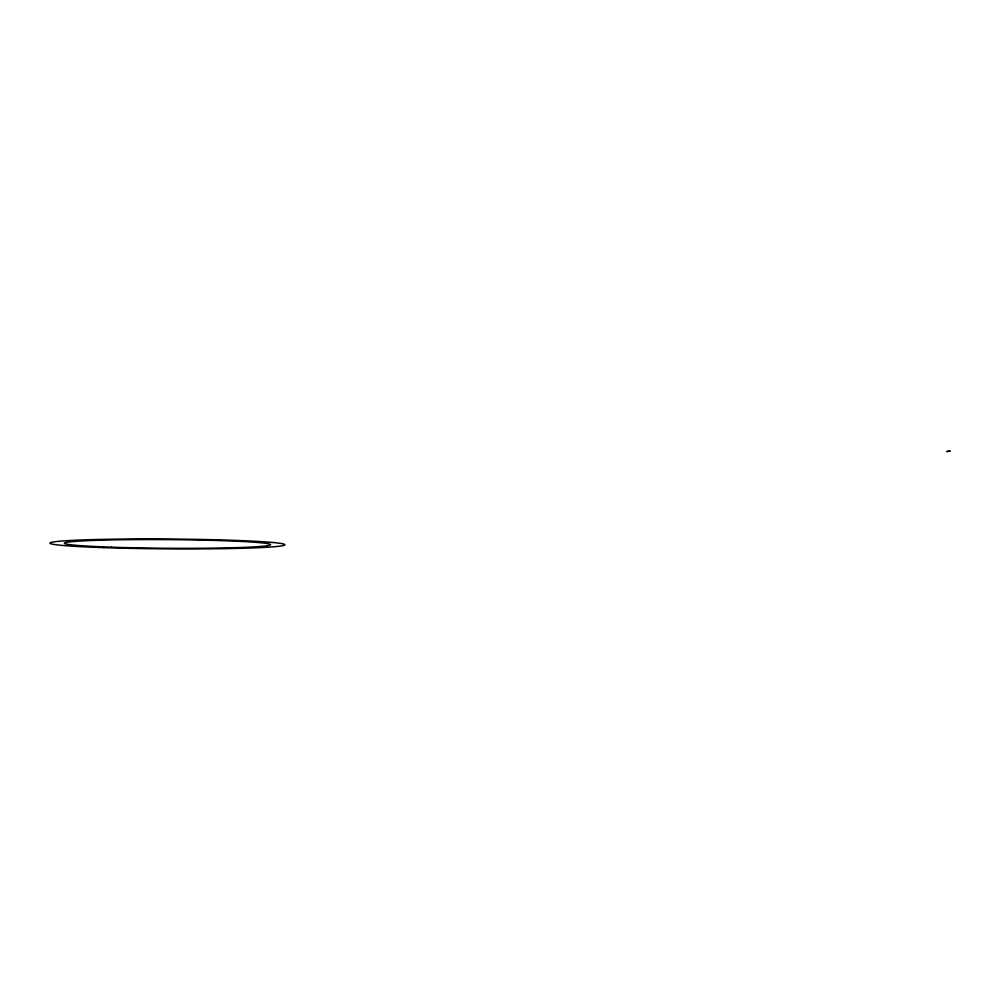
<?xml version="1.0" encoding="UTF-8"?>
<svg xmlns="http://www.w3.org/2000/svg" width="1000" height="1000" viewBox="0 0 1000 1000"><rect width="100%" height="100%" fill="white"/><g stroke="black" fill="none" stroke-linecap="round" stroke-linejoin="round"><path stroke-width="1.5" d="M950 451.075L946.988 451.512L950 451.075M103.75 547.638A117.537 4.925 0.4 0 0 284.788 545A117.537 4.925 0.4 0 0 113.637 539.188A117.537 4.925 0.4 0 0 103.75 547.638M111.538 547.188A103.15 4.325 0.4 0 0 270.425 544.875A103.15 4.325 0.4 0 0 120.213 539.775A103.15 4.325 0.4 0 0 111.538 547.188"/></g></svg>
